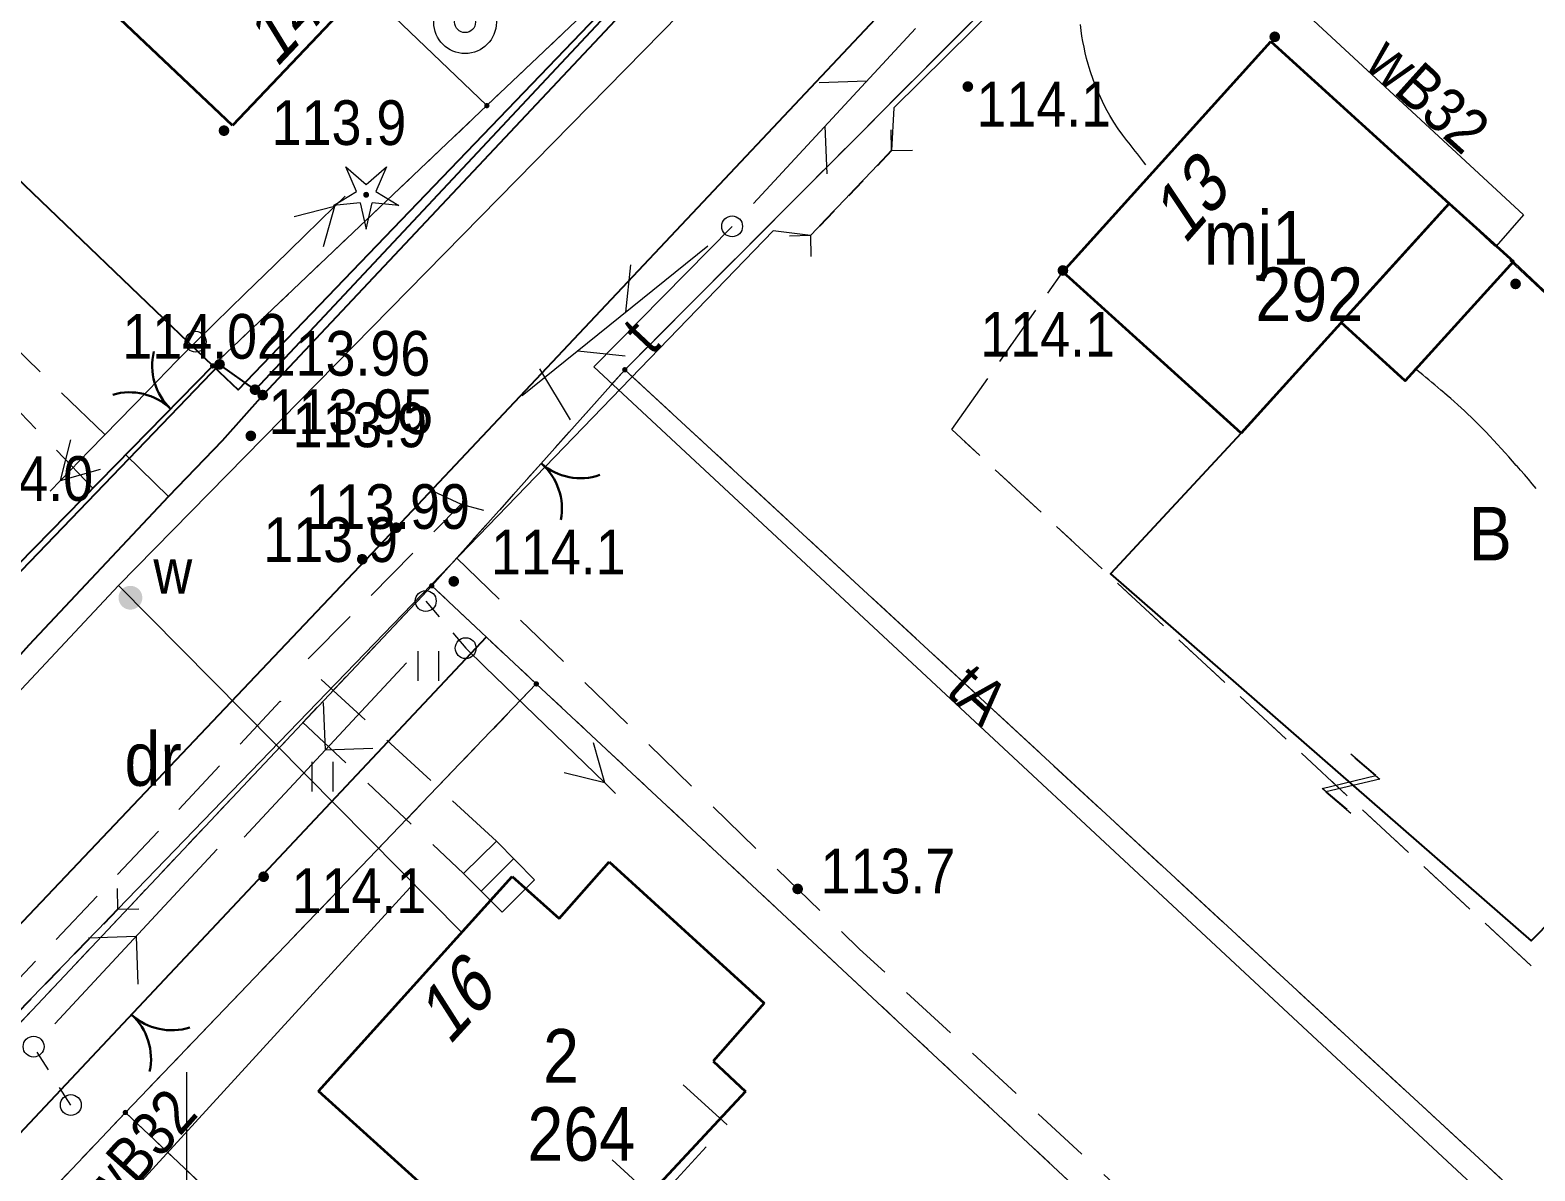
# Model space of a CAD drawing. Extents: x 6512885 to 6513481, y 5959590 to 5960000.
# Drawn here: x 6513094.7 to 6513145.2, y 5959801.7 to 5959840 of the extents above; entities that cross this region are included whole.
import ezdxf
from ezdxf.enums import TextEntityAlignment as Align

# ---------------------------------------------------------------- set-up
doc = ezdxf.new("R2010")
doc.units = 0
doc.header["$MEASUREMENT"] = 0
for name, pattern in [('0.7_0.7', [1.4, 0.7, -0.7]), ('2.0_1.0', [3, 2, -1]), ('217-1000', [2.8, 2.1, -0.7]), ('218-1000', [1.4, 0.7, -0.7]), ('219-1000', [0]), ('ib05_1000', [1.4, 0.7, -0.7])]:
    doc.linetypes.add(name, pattern=pattern)
doc.layers.get('0').update_dxf_attribs({"color": 2, "linetype": 'CONTINUOUS', "lineweight": 5})
for name, color, linetype in [('203-Punkt załamania granicy działki nie stabilizowany', 7, 'CONTINUOUS'), ('210-Oznaczenie użytku', 7, 'CONTINUOUS'), ('217-Granica konturu klasyfikcyjnego', 7, 'CONTINUOUS'), ('218-Granica użytku', 7, 'CONTINUOUS'), ('219-Linia granicy', 7, 'CONTINUOUS'), ('238-Punkt adresowy budynku', 7, 'CONTINUOUS'), ('312-Budynek (powierzchnia)', 7, 'CONTINUOUS'), ('312-Numer ewidencyjny budynku', 7, 'CONTINUOUS'), ('312-Numer ewidencyjny budynku-Atr124', 7, 'CONTINUOUS'), ('352-schody (powierzchnia)', 7, 'CONTINUOUS'), ('510-Podpora jednosłupowa symb.-SEPOW', 7, 'CONTINUOUS'), ('510-Podpora jednosłupowa symb.-STPOW', 7, 'CONTINUOUS'), ('512-Podpora wielosłupowa linia-SEPOW', 7, 'CONTINUOUS'), ('516-Kierunek linii eN-SEPOW', 7, 'CONTINUOUS'), ('521-Kierunek linii-STPOW', 7, 'CONTINUOUS'), ('811-Warstwica ciągła linia', 7, 'CONTINUOUS'), ('905-Brama w ogrodzeniu', 7, 'CONTINUOUS'), ('940-Trawnik symb. poj.', 7, 'CONTINUOUS'), ('991-Przehaczenie', 7, 'CONTINUOUS'), ('chodnik (powierzchnia)', 7, 'CONTINUOUS'), ('drzewo iglaste (punkt)', 7, 'CONTINUOUS'), ('krawężnik (linia)', 7, 'CONTINUOUS'), ('ogrodzenie trwałe (linia)', 7, 'CONTINUOUS'), ('przepust (linia)', 7, 'CONTINUOUS'), ('przepust (linia) - symbol', 7, 'CONTINUOUS'), ('przewód elektroenergetyczny niskiego napięcia (linia) - symbol', 7, 'CONTINUOUS'), ('przewód telekomunikacyjny (linia)', 7, 'CONTINUOUS'), ('przewód telekomunikacyjny (linia)-Atr1', 7, 'CONTINUOUS'), ('przewód wodociągowy (linia)', 7, 'CONTINUOUS'), ('przewód wodociągowy (linia)-Atr17', 7, 'CONTINUOUS'), ('punkt wysokościowy naturalny', 7, 'CONTINUOUS'), ('punkt wysokościowy naturalny-Atr2', 7, 'CONTINUOUS'), ('punkt wysokościowy sztuczny', 7, 'CONTINUOUS'), ('punkt wysokościowy sztuczny-Atr2', 7, 'CONTINUOUS'), ('studnia (punkt)', 7, 'CONTINUOUS'), ('Wstawianie ramki sekcyjnej z opisem', 7, 'CONTINUOUS'), ('zasuwa - siec wodociągowa (punkt)', 7, 'CONTINUOUS'), ('zasuwa - siec wodociągowa (punkt)-Atr17', 7, 'CONTINUOUS')]:
    doc.layers.add(name, color=color, linetype=linetype)
doc.styles.get("Standard").update_dxf_attribs({"font": 'txt', "width": 0.75})
doc.linetypes.add('902-1000', pattern='A,5,0,[1,ksztalty.shx,S=1,R=0,X=0,Y=0],5', length=10)

# ---------------------------------------------------------------- blocks, each defined once
blk = doc.blocks.new('510')
at = {"color": 0, "linetype": 'Continuous', "lineweight": 0}
blk.add_circle((0, 0), 0.35, dxfattribs=at)
blk = doc.blocks.new('516')
at = {"color": 0, "linetype": 'Continuous', "lineweight": 0}
for p, q in [((5.05, 0), (3.919, 1.131)), ((1.05, 0), (9.05, 0)), ((5.05, 0), (3.919, -1.131))]:
    blk.add_line(p, q, dxfattribs=at)
blk = doc.blocks.new('US25')
at = {"linetype": 'Continuous', "lineweight": 13}
h = blk.add_hatch(color=0, dxfattribs=at)
edge = h.paths.add_edge_path()
edge.add_arc((0, 0), 0.4, 0, 360)
blk = doc.blocks.new('905')
at = {"color": 0, "linetype": 'Continuous', "lineweight": 30}
for centre, start, end in [((-2, 0), 0, 60), ((2, 0), 120, 180)]:
    blk.add_arc(centre, 2, start, end, dxfattribs=at)
blk = doc.blocks.new('PW02')
at = {"linetype": 'Continuous', "lineweight": 13}
h = blk.add_hatch(color=0, dxfattribs=at)
edge = h.paths.add_edge_path()
edge.add_arc((0, 0), 0.18, 0, 360)
blk = doc.blocks.new('PW01')
at = {"linetype": 'Continuous', "lineweight": 13}
h = blk.add_hatch(color=0, dxfattribs=at)
edge = h.paths.add_edge_path()
edge.add_arc((0, 0), 0.18, 0, 360)
blk = doc.blocks.new('940P')
at = {"color": 0, "linetype": 'Continuous', "lineweight": 0}
for p, q in [((-0.35, -0.5), (-0.35, 0.5)), ((0.35, -0.5), (0.35, 0.5))]:
    blk.add_line(p, q, dxfattribs=at)
blk = doc.blocks.new('OP011')
at = {"linetype": 'Continuous', "lineweight": 13}
h = blk.add_hatch(color=0, dxfattribs=at)
edge = h.paths.add_edge_path()
edge.add_arc((0, 0), 0.1, 0, 360)
at = {"color": 0, "linetype": 'Continuous', "lineweight": 13}
for p, q in [((-0.324, 0.105), (-0.679, 0.935)), ((-0.679, 0.935), (0, 0.341)), ((0, 0.341), (0.679, 0.935)), ((0.679, 0.935), (0.324, 0.105)), ((-1.099, -0.357), (-0.324, 0.105)), ((0.324, 0.105), (1.099, -0.357)), ((-0.2, -0.275), (-1.099, -0.357)), ((-0.2, -0.275), (0, -1.155)), ((0, -1.155), (0.2, -0.275)), ((1.099, -0.357), (0.2, -0.275))]:
    blk.add_line(p, q, dxfattribs=at)
blk = doc.blocks.new('US13')
at = {"color": 0, "linetype": 'Continuous', "lineweight": 13}
for radius in [1.05, 0.35]:
    blk.add_circle((0, 0), radius, dxfattribs=at)
blk = doc.blocks.new('521')
at = {"color": 0, "linetype": 'Continuous', "lineweight": 0}
for p, q in [((6.65, 0), (5.519, 1.131)), ((1.05, 0), (9.05, 0)), ((4.581, 0), (3.45, -1.131))]:
    blk.add_line(p, q, dxfattribs=at)
blk = doc.blocks.new('991')
at = {"color": 0, "linetype": 'Continuous', "lineweight": 0}
for p, q in [((-0.55, 0.75), (0.55, 0.75)), ((0.55, 0.75), (-0.55, -0.75)), ((-0.55, -0.75), (0.55, -0.75))]:
    blk.add_line(p, q, dxfattribs=at)
blk = doc.blocks.new('IB05')
at = {"color": 0, "linetype": 'Continuous', "lineweight": 13}
for q in [(0.495, 0.495), (0.495, -0.495)]:
    blk.add_line((0, 0), q, dxfattribs=at)
blk = doc.blocks.new('PE04')
at = {"color": 0, "linetype": 'Continuous', "lineweight": 13}
for p, q in [((6.5, 0), (5.288, 0.7)), ((0.9, 0), (0, 0)), ((0.9, 0), (2.3, 0)), ((2.3, 0), (3.7, 0)), ((3.7, 0), (5.1, 0)), ((5.1, 0), (6.5, 0)), ((6.5, 0), (5.288, -0.7)), ((6.5, 0), (7, 0))]:
    blk.add_line(p, q, dxfattribs=at)
blk = doc.blocks.new('203')
at = {"linetype": 'Continuous', "lineweight": 0}
h = blk.add_hatch(color=0, dxfattribs=at)
edge = h.paths.add_edge_path()
edge.add_arc((0, 0), 0.09, 0, 360)

msp = doc.modelspace()

# ---------------------------------------------------------------- linework, layer by layer
at = {"layer": '217-Granica konturu klasyfikcyjnego', "color": 3, "linetype": '217-1000', "lineweight": 13, "flags": 128}
for points in [[(6513138.17, 5959852.12), (6513114.7, 5959828.57)], [(6513129.4, 5959831.86), (6513136.38, 5959839.58)], [(6513136.38, 5959839.58), (6513142.36, 5959834.15)], [(6513142.36, 5959834.15), (6513155.95, 5959821.41)], [(6513125.67, 5959826.56), (6513129.4, 5959831.86)], [(6513114.7, 5959828.57), (6513153.11, 5959793.11)], [(6513149.22, 5959804.77), (6513125.67, 5959826.56)]]:
    msp.add_lwpolyline(points, dxfattribs=at)
at = {"layer": '218-Granica użytku', "color": 3, "linetype": '218-1000', "lineweight": 13, "flags": 128}
for points in [[(6513100.87, 5959828.7), (6513066.26, 5959861.91)], [(6513138.17, 5959852.12), (6513114.7, 5959828.57)], [(6513110.07, 5959837.43), (6513119.26, 5959846.16)], [(6513129.4, 5959831.86), (6513136.38, 5959839.58)], [(6513136.38, 5959839.58), (6513142.36, 5959834.15)], [(6513100.87, 5959828.7), (6513110.07, 5959837.43)], [(6513142.36, 5959834.15), (6513155.95, 5959821.41)], [(6513125.67, 5959826.56), (6513129.4, 5959831.86)], [(6513081.51, 5959808.93), (6513100.87, 5959828.7)], [(6513114.7, 5959828.57), (6513108.22, 5959821.32)], [(6513114.7, 5959828.57), (6513153.11, 5959793.11)], [(6513149.22, 5959804.77), (6513125.67, 5959826.56)], [(6513108.22, 5959821.32), (6513026.29, 5959734.35)], [(6513111.73, 5959818.03), (6513108.22, 5959821.32)], [(6513111.73, 5959818.03), (6513097.94, 5959803.65)], [(6513138.17, 5959793.35), (6513111.73, 5959818.03)], [(6513097.94, 5959803.65), (6513084.14, 5959789.09)], [(6513097.94, 5959803.65), (6513123.19, 5959779.84)]]:
    msp.add_lwpolyline(points, dxfattribs=at)
at = {"layer": '219-Linia granicy', "color": 7, "linetype": '219-1000', "lineweight": 13, "flags": 128}
for points in [[(6513100.87, 5959828.7), (6513066.26, 5959861.91)], [(6513114.7, 5959828.57), (6513138.17, 5959852.12)], [(6513095.13, 5959851.74), (6513110.07, 5959837.43)], [(6513119.26, 5959846.16), (6513110.07, 5959837.43)], [(6513100.87, 5959828.7), (6513110.07, 5959837.43)], [(6513081.51, 5959808.93), (6513100.87, 5959828.7)], [(6513114.7, 5959828.57), (6513108.22, 5959821.32)], [(6513153.11, 5959793.11), (6513114.7, 5959828.57)], [(6513108.22, 5959821.32), (6513026.29, 5959734.35)], [(6513108.22, 5959821.32), (6513111.73, 5959818.03)], [(6513111.73, 5959818.03), (6513097.94, 5959803.65)], [(6513111.73, 5959818.03), (6513138.17, 5959793.35)], [(6513097.94, 5959803.65), (6513084.14, 5959789.09)], [(6513123.19, 5959779.84), (6513097.94, 5959803.65)]]:
    msp.add_lwpolyline(points, dxfattribs=at)
at = {"layer": '312-Budynek (powierzchnia)', "color": 7, "linetype": 'Continuous', "lineweight": 35, "flags": 128}
for points in [[(6513101.54, 5959836.76), (6513094.84, 5959843.12)], [(6513105.93, 5959841.39), (6513101.54, 5959836.76)], [(6513129.4, 5959831.86), (6513136.38, 5959839.58)], [(6513136.38, 5959839.58), (6513142.36, 5959834.15)], [(6513142.36, 5959834.15), (6513135.38, 5959826.44)], [(6513135.38, 5959826.44), (6513129.4, 5959831.86)], [(6513112.5, 5959810.16), (6513114.17, 5959812.06)], [(6513114.17, 5959812.06), (6513119.38, 5959807.32)], [(6513104.42, 5959804.37), (6513110.92, 5959811.57)], [(6513110.92, 5959811.57), (6513112.5, 5959810.16)], [(6513119.38, 5959807.32), (6513117.66, 5959805.37)], [(6513117.66, 5959805.37), (6513118.75, 5959804.35)], [(6513112.21, 5959797.33), (6513104.42, 5959804.37)], [(6513118.75, 5959804.35), (6513112.21, 5959797.33)]]:
    msp.add_lwpolyline(points, dxfattribs=at)
msp.add_lwpolyline([(6513142.36, 5959834.15), (6513144.52, 5959832.2), (6513140.89, 5959828.2), (6513138.74, 5959830.15)], close=True, dxfattribs=at)
at = {"layer": '352-schody (powierzchnia)', "color": 7, "linetype": 'Continuous', "lineweight": 18}
for p, q in [((6513110.39, 5959812.75), (6513109.29, 5959811.67)), ((6513111.67, 5959811.46), (6513110.39, 5959812.75)), ((6513110.97, 5959812.17), (6513109.88, 5959811.08)), ((6513109.29, 5959811.67), (6513110.58, 5959810.37)), ((6513110.58, 5959810.37), (6513111.67, 5959811.46)), ((6513111.12, 5959810.91), (6513110.58, 5959810.37))]:
    msp.add_line(p, q, dxfattribs=at)
at = {"layer": '512-Podpora wielosłupowa linia-SEPOW', "color": 7, "linetype": '0.7_0.7', "lineweight": 13, "flags": 128}
for points in [[(6513108.02, 5959820.81), (6513109.36, 5959819.23)], [(6513096.11, 5959803.9), (6513094.86, 5959805.86)]]:
    msp.add_lwpolyline(points, dxfattribs=at)
at = {"layer": '811-Warstwica ciągła linia', "color": 32, "linetype": 'Continuous', "lineweight": 13, "flags": 128}
for points in [[(6513132.18, 5959835.45), (6513132.11, 5959835.54), (6513132.04, 5959835.63), (6513131.97, 5959835.72), (6513131.9, 5959835.81), (6513131.83, 5959835.9), (6513131.76, 5959835.99), (6513131.69, 5959836.08), (6513131.62, 5959836.17), (6513131.55, 5959836.26), (6513131.48, 5959836.35), (6513131.411, 5959836.441), (6513131.257, 5959836.656), (6513131.111, 5959836.877), (6513130.973, 5959837.103), (6513130.844, 5959837.335), (6513130.724, 5959837.572), (6513130.612, 5959837.813), (6513130.508, 5959838.059), (6513130.413, 5959838.309), (6513130.326, 5959838.564), (6513130.28, 5959838.71), (6513130.247, 5959838.821), (6513130.196, 5959839.01), (6513130.15, 5959839.198), (6513130.109, 5959839.387), (6513130.072, 5959839.577), (6513130.041, 5959839.767), (6513130.014, 5959839.957), (6513129.992, 5959840.148)], [(6513145.284, 5959824.585), (6513145.152, 5959824.741), (6513145.019, 5959824.896), (6513144.885, 5959825.05), (6513144.751, 5959825.204), (6513144.64, 5959825.33), (6513144.615, 5959825.358), (6513144.489, 5959825.501), (6513144.363, 5959825.643), (6513144.236, 5959825.785), (6513144.109, 5959825.926), (6513143.981, 5959826.067), (6513143.852, 5959826.207), (6513143.722, 5959826.346), (6513143.591, 5959826.484), (6513143.458, 5959826.621), (6513143.35, 5959826.73), (6513143.324, 5959826.756), (6513143.213, 5959826.865), (6513143.102, 5959826.974), (6513142.99, 5959827.081), (6513142.877, 5959827.187), (6513142.763, 5959827.292), (6513142.649, 5959827.396), (6513142.533, 5959827.499), (6513142.417, 5959827.602), (6513142.3, 5959827.703), (6513142.21, 5959827.78), (6513142.182, 5959827.804), (6513142.082, 5959827.889), (6513141.983, 5959827.973), (6513141.883, 5959828.058), (6513141.783, 5959828.142), (6513141.683, 5959828.226), (6513141.583, 5959828.31), (6513141.483, 5959828.394), (6513141.383, 5959828.477), (6513141.282, 5959828.561), (6513141.21, 5959828.62)]]:
    msp.add_lwpolyline(points, dxfattribs=at)
at = {"layer": 'chodnik (powierzchnia)', "color": 7, "linetype": '2.0_1.0', "lineweight": 18, "flags": 128}
for points in [[(6513099.39, 5959824.32), (6513090.22, 5959833.21), (6513085.78, 5959837.45), (6513084.28, 5959836.25), (6513078.27, 5959829.98), (6513074.27, 5959826)], [(6513111.84, 5959828.6), (6513113, 5959826.67)], [(6513093.55, 5959828.03), (6513096.85, 5959824.6)], [(6513108.1, 5959824.57), (6513109.21, 5959824.06), (6513110.39, 5959823.74)], [(6513110.39, 5959812.75), (6513103.93, 5959818.72), (6513109.21, 5959824.06)], [(6513161.35, 5959771.76), (6513162.24, 5959772.61), (6513156.05, 5959778.4), (6513148.19, 5959785.61), (6513137.01, 5959795.72), (6513133.6, 5959798.96), (6513122.58, 5959809.13), (6513108.78, 5959822.52)], [(6513098.45, 5959796.86), (6513090.61, 5959804.17), (6513099.04, 5959813.08), (6513103.14, 5959817.45), (6513109.29, 5959811.67)], [(6513116.66, 5959804.58), (6513118.12, 5959803.25), (6513115.77, 5959800.69), (6513114.27, 5959802.06)]]:
    msp.add_lwpolyline(points, dxfattribs=at)
at = {"layer": 'krawężnik (linia)', "color": 7, "linetype": 'Continuous', "lineweight": 25, "flags": 128}
for points in [[(6513140.32, 5959867.88), (6513102.55, 5959827.72)], [(6513107.03, 5959823.27), (6513144.8, 5959863.38)], [(6513102.55, 5959827.72), (6513101.19, 5959826.19), (6513099.39, 5959824.32), (6513094.7, 5959819.33), (6513090.48, 5959814.63), (6513072.98, 5959795.56), (6513056.7, 5959778.3), (6513039.92, 5959760.7), (6513030.86, 5959751.12), (6513025.27, 5959744.33), (6513018.6, 5959737.07), (6513003.97, 5959721.14), (6512990.04, 5959706.24), (6512970.56, 5959685.31), (6512957.19, 5959671.13), (6512943.87, 5959656.9), (6512931.22, 5959643.71), (6512926.78, 5959639.16), (6512909.56, 5959621.28), (6512897.8, 5959609.21), (6512892.345, 5959604.09)], [(6513107.03, 5959823.27), (6513092.02, 5959807.45), (6513072.08, 5959786), (6513061.52, 5959774.76), (6513042.33, 5959754.43), (6513037.98, 5959749.46), (6513021.16, 5959731.1), (6512992.3, 5959700.08), (6512966.67, 5959672.89), (6512955.23, 5959660.47), (6512935.52, 5959639.67), (6512926.52, 5959630.3), (6512907.84, 5959610.46), (6512901.325, 5959604.09)]]:
    msp.add_lwpolyline(points, dxfattribs=at)
at = {"layer": 'ogrodzenie trwałe (linia)', "color": 7, "linetype": '902-1000', "lineweight": 25, "flags": 128}
for points in [[(6513100.87, 5959828.7), (6513101.72, 5959827.9), (6513119.26, 5959846.16), (6513081.92, 5959881.81), (6513063.59, 5959864.94), (6513066.26, 5959861.91)], [(6513083.1, 5959810.55), (6513089.99, 5959817.61), (6513100.87, 5959828.7), (6513066.26, 5959861.91), (6513049.46, 5959844.71)], [(6513130.11, 5959857.6), (6513102.29, 5959827.9), (6513101.1, 5959828.75), (6513090.56, 5959817.8)], [(6513155.95, 5959821.4), (6513144.34, 5959832.36)], [(6513135.38, 5959826.44), (6513131, 5959821.72), (6513145.11, 5959809.41), (6513149.68, 5959814.04)], [(6513110.05, 5959819.6), (6513068.76, 5959775.68)]]:
    msp.add_lwpolyline(points, dxfattribs=at)
at = {"layer": 'przepust (linia)', "color": 7, "linetype": 'ib05_1000', "lineweight": 25, "flags": 128}
for points in [[(6513123.65, 5959835.92), (6513120.93, 5959833.07)], [(6513097.69, 5959810.47), (6513094.05, 5959806.72)]]:
    msp.add_lwpolyline(points, dxfattribs=at)
at = {"layer": 'przewód telekomunikacyjny (linia)', "color": 30, "linetype": 'Continuous', "lineweight": 18, "flags": 128}
for points in [[(6513189.78, 5959908.1), (6513177.73, 5959894.81), (6513172.73, 5959889.51), (6513162.22, 5959878.48), (6513142.1, 5959856.55), (6513137.8, 5959851.94), (6513129.9, 5959843.46), (6513123.73, 5959837.36), (6513123.65, 5959835.92), (6513120.93, 5959833.07), (6513119.68, 5959833.23), (6513097.69, 5959810.47), (6513094.05, 5959806.72), (6513083.2, 5959795.33), (6513075.66, 5959788.15), (6513077.94, 5959786.08)], [(6513118.3, 5959833.38), (6513113.66, 5959828.67), (6513144.57, 5959799.9), (6513179.23, 5959768.25), (6513166.86, 5959754.47), (6513153.51, 5959739.61), (6513146.53, 5959731.89), (6513140.61, 5959735.87)]]:
    msp.add_lwpolyline(points, dxfattribs=at)
at = {"layer": 'przewód wodociągowy (linia)', "color": 5, "linetype": 'Continuous', "lineweight": 18, "flags": 128}
for points in [[(6513126.58, 5959850.69), (6513144.86, 5959833.77), (6513143.94, 5959832.72)], [(6513117.75, 5959841.75), (6513097.71, 5959821.33), (6513090.54, 5959813.68), (6513073.73, 5959796.94), (6513063.96, 5959786.73), (6513056.13, 5959778.75), (6513028.11, 5959748.83), (6513019.51, 5959739.84), (6512994.81, 5959713.09), (6512980.88, 5959697.84), (6512968.06, 5959683.72), (6512951.62, 5959665.18), (6512929.22, 5959641.74), (6512903.17, 5959615.07), (6512900.88, 5959612.72), (6512891.834, 5959604.09)], [(6513097.71, 5959821.33), (6513109.23, 5959809.69)], [(6513107.61, 5959811.32), (6513092.11, 5959794.39), (6513092.72, 5959793.62)]]:
    msp.add_lwpolyline(points, dxfattribs=at)
at = {"layer": 'Wstawianie ramki sekcyjnej z opisem', "color": 7, "linetype": 'Continuous', "lineweight": 13, "flags": 128}
msp.add_lwpolyline([(6513100, 5959795), (6513100, 5959805)], dxfattribs=at)

# ---------------------------------------------------------------- block references
at = {"layer": '203-Punkt załamania granicy działki nie stabilizowany', "color": 7, "linetype": 'Continuous', "lineweight": 13}
for p in [(6513110.07, 5959837.43), (6513100.87, 5959828.7), (6513114.7, 5959828.57), (6513108.22, 5959821.32), (6513111.73, 5959818.03), (6513097.94, 5959803.65)]:
    msp.add_blockref('203', p, dxfattribs=at)
at = {"layer": '510-Podpora jednosłupowa symb.-SEPOW', "color": 7, "linetype": 'Continuous', "lineweight": 13}
for p in [(6513100.3, 5959829.51), (6513108.02, 5959820.81), (6513109.36, 5959819.23), (6513094.86, 5959805.86), (6513096.11, 5959803.9)]:
    msp.add_blockref('510', p, dxfattribs=at)
at = {"layer": '510-Podpora jednosłupowa symb.-STPOW', "color": 7, "linetype": 'Continuous', "lineweight": 13}
msp.add_blockref('510', (6513118.3, 5959833.38), dxfattribs=at)
at = {"layer": '516-Kierunek linii eN-SEPOW', "color": 7, "linetype": 'Continuous', "lineweight": 13}
for p, rotation in [((6513108.09, 5959819.51), 227.069), ((6513094.86, 5959805.86), 47.06699999999999)]:
    msp.add_blockref('516', p, dxfattribs=dict(at, rotation=rotation))
at = {"layer": '521-Kierunek linii-STPOW', "color": 7, "linetype": 'Continuous', "lineweight": 13}
for rotation in [47.148, 218.913]:
    msp.add_blockref('521', (6513118.3, 5959833.38), dxfattribs=dict(at, rotation=rotation))
at = {"layer": '905-Brama w ogrodzeniu', "color": 7, "linetype": 'Continuous', "lineweight": 25}
for p, rotation in [((6513099.46, 5959827.26), 46.356), ((6513111.9, 5959825.42), 229.041), ((6513098.15, 5959806.93), 227.562)]:
    msp.add_blockref('905', p, dxfattribs=dict(at, rotation=rotation))
at = {"layer": '940-Trawnik symb. poj.', "color": 7, "linetype": 'Continuous', "lineweight": 13}
for p in [(6513108.11, 5959818.63), (6513104.56, 5959814.92)]:
    msp.add_blockref('940P', p, dxfattribs=at)
at = {"layer": '991-Przehaczenie', "color": 7, "linetype": 'Continuous', "lineweight": 13}
for p, rotation in [((6513139, 5959814.74), 139.701), ((6513139.13, 5959814.62), 319.7)]:
    msp.add_blockref('991', p, dxfattribs=dict(at, rotation=rotation))
at = {"layer": 'drzewo iglaste (punkt)', "color": 94, "linetype": 'Continuous', "lineweight": 13}
msp.add_blockref('OP011', (6513106.02, 5959834.44), dxfattribs=at)
at = {"layer": 'przepust (linia) - symbol', "color": 7, "linetype": 'Continuous', "lineweight": 25}
for p, rotation in [((6513123.65, 5959835.92), 46.33700000000005), ((6513120.93, 5959833.07), 226.337), ((6513097.69, 5959810.47), 45.85299999999999)]:
    msp.add_blockref('IB05', p, dxfattribs=dict(at, rotation=rotation))
at = {"layer": 'przewód elektroenergetyczny niskiego napięcia (linia) - symbol', "color": 1, "linetype": 'Continuous', "lineweight": 18}
for p, rotation in [((6513100.3, 5959829.51), 44.222), ((6513100.3, 5959829.51), 225.709), ((6513109.36, 5959819.23), 315.876)]:
    msp.add_blockref('PE04', p, dxfattribs=dict(at, rotation=rotation))
at = {"layer": 'punkt wysokościowy naturalny', "color": 7, "linetype": 'Continuous', "lineweight": 13}
for p in [(6513136.51, 5959839.74), (6513126.21, 5959838.07), (6513101.25, 5959836.59), (6513129.4, 5959831.9), (6513144.59, 5959831.45), (6513102.15, 5959826.35), (6513105.89, 5959822.21), (6513108.96, 5959821.47), (6513102.58, 5959811.56), (6513120.5, 5959811.15)]:
    msp.add_blockref('PW01', p, dxfattribs=at)
at = {"layer": 'punkt wysokościowy sztuczny', "color": 7, "linetype": 'Continuous', "lineweight": 13}
for p in [(6513101.1, 5959828.75), (6513102.29, 5959827.9), (6513102.55, 5959827.72), (6513107.03, 5959823.27)]:
    msp.add_blockref('PW02', p, dxfattribs=at)
at = {"layer": 'studnia (punkt)', "color": 7, "linetype": 'Continuous', "lineweight": 18}
msp.add_blockref('US13', (6513109.34, 5959840.23), dxfattribs=at)
at = {"layer": 'zasuwa - siec wodociągowa (punkt)', "color": 7, "linetype": 'Continuous', "lineweight": 13, "rotation": 315.495}
msp.add_blockref('US25', (6513098.11, 5959820.92), dxfattribs=at)

# ---------------------------------------------------------------- texts
at = {"layer": '210-Oznaczenie użytku', "color": 3, "linetype": 'Continuous', "lineweight": 18, "width": 0.9}
for s, p in [('B', (6513143.02, 5959822.17)), ('dr', (6513097.91, 5959814.61))]:
    msp.add_text(s, height=1.8, dxfattribs=at).set_placement(p)
at = {"layer": '238-Punkt adresowy budynku', "color": 7, "linetype": 'Continuous', "lineweight": 18, "oblique": 15, "width": 0.9}
msp.add_text('14', height=1.8, rotation=46.524, dxfattribs=at).set_placement((6513103.83, 5959839.54), align=Align.CENTER)
for s, rotation, p in [('13', 48.638, (6513132.93, 5959834.83)), ('16', 47.584, (6513108.29, 5959807.97))]:
    msp.add_text(s, height=1.8, rotation=rotation, dxfattribs=at).set_placement(p, align=Align.TOP_CENTER)
at = {"layer": '312-Numer ewidencyjny budynku', "color": 7, "linetype": 'Continuous', "lineweight": 18, "width": 0.9}
for s, p in [('292', (6513135.86, 5959832)), ('264', (6513111.43, 5959803.83))]:
    msp.add_text(s, height=1.8, dxfattribs=at).set_placement(p, align=Align.TOP_LEFT)
at = {"layer": '312-Numer ewidencyjny budynku-Atr124', "color": 7, "width": 0.9}
for s, p in [('mj1', (6513135.88, 5959833)), ('2', (6513112.56, 5959805.55))]:
    msp.add_text(s, height=1.8, dxfattribs=at).set_placement(p, align=Align.MIDDLE_CENTER)
at = {"layer": 'przewód telekomunikacyjny (linia)-Atr1', "color": 30, "width": 0.9}
for s, rotation, p in [('t', 46.78, (6513115.6, 5959829.01)), ('tA', -42.148, (6513125.43, 5959817.71))]:
    msp.add_text(s, height=1.5, rotation=rotation, dxfattribs=at).set_placement(p)
at = {"layer": 'przewód wodociągowy (linia)-Atr17', "color": 5, "width": 0.9}
for rotation, p in [(-42.006, (6513139.48, 5959838.75)), (48.338, (6513097.43, 5959800.2))]:
    msp.add_text('wB32', height=1.5, rotation=rotation, dxfattribs=at).set_placement(p)
at = {"layer": 'punkt wysokościowy naturalny-Atr2', "color": 7, "width": 0.9}
for s, p in [('114.1', (6513126.5, 5959836.73)), ('113.9', (6513102.85, 5959836.11)), ('114.1', (6513126.63, 5959829.01)), ('113.9', (6513103.55, 5959825.97)), ('114.0', (6513092.34, 5959824.17)), ('113.9', (6513102.57, 5959822.12)), ('114.1', (6513110.21, 5959821.7)), ('113.7', (6513121.27, 5959811)), ('114.1', (6513103.52, 5959810.34))]:
    msp.add_text(s, height=1.5, dxfattribs=at).set_placement(p)
at = {"layer": 'punkt wysokościowy sztuczny-Atr2', "color": 7, "width": 0.9}
for s, p in [('114.02', (6513097.84, 5959828.94)), ('113.96', (6513102.65, 5959828.37)), ('113.95', (6513102.74, 5959826.41)), ('113.99', (6513103.98, 5959823.23))]:
    msp.add_text(s, height=1.5, dxfattribs=at).set_placement(p)
at = {"layer": 'zasuwa - siec wodociągowa (punkt)-Atr17', "color": 7, "width": 0.9}
msp.add_text('w', height=1.5, dxfattribs=at).set_placement((6513098.88, 5959821.06))

doc.saveas('drawing.dxf')
